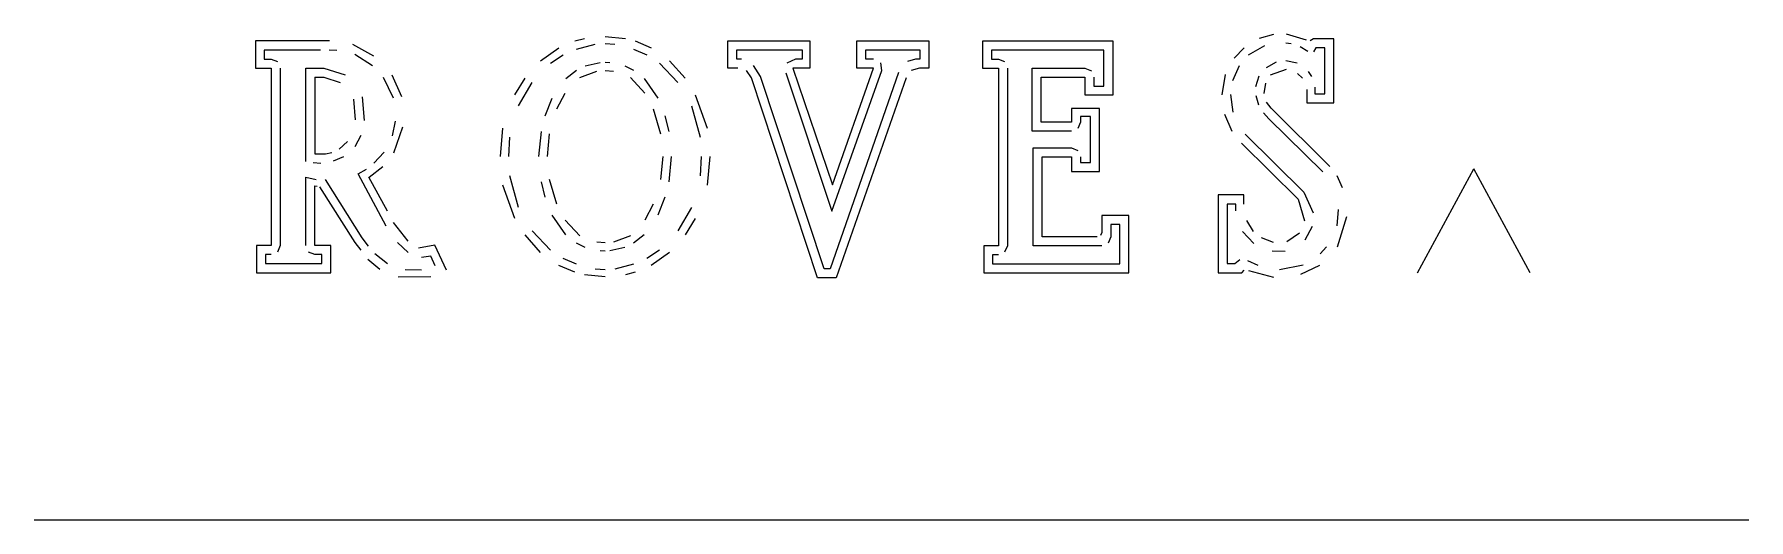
# Model space of a CAD drawing. Header units: metres. Extents: x -12 to 12, y 0 to 6.8.
import ezdxf

# ---------------------------------------------------------------- set-up
doc = ezdxf.new("R2010")
doc.units = ezdxf.units.M

msp = doc.modelspace()

# ---------------------------------------------------------------- linework, layer by layer
at = {"layer": 'MCD_Layer_0'}
for p, q in [((-4.4481, 6.727598), (-4.3098, 6.763298)), ((-4.023, 6.789098), (-3.7365, 6.763298)), ((5.362914, 6.818198), (5.161914, 6.761198)), ((5.827914, 6.737198), (5.545914, 6.821198)), ((5.926914, 6.758198), (5.881914, 6.728198)), ((6.211914, 6.758198), (5.926914, 6.758198)), ((6.211914, 5.858198), (6.211914, 6.758198)), ((-7.893, 6.728198), (-8.934, 6.728198)), ((-8.934, 6.728198), (-8.934, 6.347198)), ((-8.019, 6.599198), (-8.808, 6.599198)), ((-8.808, 6.599198), (-8.808, 6.473198)), ((-7.788, 6.593198), (-7.896, 6.599198)), ((-7.269, 6.515198), (-7.566, 6.677198)), ((-7.29, 6.380198), (-7.536, 6.536198)), ((-4.929, 6.450998), (-4.671, 6.630698)), ((-4.7895, 6.414998), (-4.611, 6.531998)), ((-4.4241, 6.614498), (-4.1622, 6.683797)), ((-4.023, 6.691897), (-3.8841, 6.683797)), ((-3.6219, 6.614498), (-3.435, 6.531998)), ((-3.5979, 6.727598), (-3.375, 6.630698)), ((-2.296827, 6.347198), (-2.296827, 6.728198)), ((-2.296827, 6.728198), (-1.144827, 6.728198)), ((-2.170827, 6.473198), (-2.170827, 6.602198)), ((-2.170827, 6.602198), (-1.255827, 6.602198)), ((-1.255827, 6.602198), (-1.255827, 6.473198)), ((-1.144827, 6.728198), (-1.144827, 6.347198)), ((-0.484826, 6.347198), (-0.484826, 6.728198)), ((-0.484826, 6.728198), (0.526174, 6.728198)), ((-0.358826, 6.473198), (-0.358826, 6.602198)), ((-0.358826, 6.602198), (0.400173, 6.602198)), ((0.400173, 6.602198), (0.400173, 6.473198)), ((0.526174, 6.728198), (0.526174, 6.347198)), ((3.1125, 6.725198), (1.2795, 6.725198)), ((1.2795, 6.725198), (1.2795, 6.347198)), ((2.9835, 6.599198), (1.4055, 6.599198)), ((1.4055, 6.599198), (1.4055, 6.473198)), ((2.9835, 6.095198), (2.9835, 6.599198)), ((3.1125, 5.969198), (3.1125, 6.725198)), ((4.951914, 6.632198), (4.810914, 6.488198)), ((5.236914, 6.659198), (5.008914, 6.527198)), ((5.614914, 6.686198), (5.536914, 6.695198)), ((5.845914, 6.581198), (5.737914, 6.647198)), ((5.959914, 6.632198), (5.926914, 6.575198)), ((6.085914, 6.632198), (5.959914, 6.632198)), ((6.085914, 6.599198), (6.085914, 6.632198)), ((6.085914, 5.984198), (6.085914, 6.599198)), ((-8.934, 6.347198), (-8.712, 6.347198)), ((-8.808, 6.473198), (-8.712, 6.473198)), ((-8.712, 6.473198), (-8.622, 6.437198)), ((-8.712, 6.347198), (-8.712, 3.854198)), ((-8.586, 6.347198), (-8.586, 3.854198)), ((-8.223, 5.036198), (-8.223, 6.347198)), ((-8.223, 6.347198), (-7.971, 6.347198)), ((-7.971, 6.347198), (-7.674, 6.254198)), ((-4.5741, 6.200498), (-4.4235, 6.317498)), ((-4.3785, 6.214598), (-4.1403, 6.302198)), ((-4.3002, 6.377498), (-4.0893, 6.425498)), ((-4.023, 6.428498), (-3.9567, 6.425498)), ((-4.023, 6.314198), (-3.9057, 6.302198)), ((-3.7458, 6.377498), (-3.6228, 6.317498)), ((-3.2565, 6.414998), (-2.9988, 6.144398)), ((-3.117, 6.450998), (-2.8998, 6.203798)), ((-2.155827, 6.347198), (-2.296827, 6.347198)), ((-2.107827, 6.473198), (-2.170827, 6.473198)), ((-1.963827, 6.209198), (-2.035827, 6.311198)), ((-1.840827, 6.230198), (-1.936827, 6.383198)), ((-1.483827, 6.281198), (-0.835827, 4.340198)), ((-1.348827, 6.473198), (-1.471827, 6.416198)), ((-1.144827, 6.347198), (-1.384827, 6.347198)), ((-1.384827, 6.347198), (-0.829827, 4.706198)), ((-1.255827, 6.473198), (-1.348827, 6.473198)), ((0.100173, 6.284198), (-0.859827, 3.530198)), ((-0.835827, 4.340198), (-0.136827, 6.311198)), ((-0.829827, 4.706198), (-0.253827, 6.347198)), ((-0.253827, 6.347198), (-0.484826, 6.347198)), ((-0.250827, 6.473198), (-0.358826, 6.473198)), ((-0.136827, 6.311198), (-0.151827, 6.422198)), ((0.337173, 6.473198), (0.226173, 6.437198)), ((0.394173, 6.347198), (0.277174, 6.311198)), ((0.400173, 6.473198), (0.337173, 6.473198)), ((0.526174, 6.347198), (0.394173, 6.347198)), ((1.2795, 6.347198), (1.5015, 6.347198)), ((1.4055, 6.473198), (1.5015, 6.473198)), ((1.5015, 6.473198), (1.5885, 6.437198)), ((1.5015, 6.347198), (1.5015, 3.851198)), ((1.6275, 6.347198), (1.6275, 3.851198)), ((1.9755, 5.462198), (1.9755, 6.347198)), ((1.9755, 6.347198), (2.7165, 6.347198)), ((2.7165, 6.347198), (2.8065, 6.308198)), ((4.882914, 6.377198), (4.789914, 6.170198)), ((5.266914, 6.356198), (5.404914, 6.434198)), ((5.323914, 6.251198), (5.548914, 6.332198)), ((5.536914, 6.455198), (5.695914, 6.419198)), ((5.701914, 6.272198), (5.770914, 6.206198)), ((5.851914, 6.299198), (5.899914, 6.230198)), ((-8.097, 6.221198), (-7.971, 6.221198)), ((-8.097, 6.221198), (-8.097, 5.141198)), ((-7.971, 6.221198), (-7.743, 6.146198)), ((-6.996, 5.924198), (-7.134, 6.215198)), ((-6.879, 5.942198), (-7.014, 6.248198)), ((-5.289, 5.971898), (-5.1465, 6.203798)), ((-5.2371, 5.817398), (-5.0472, 6.144398)), ((-3.6675, 6.214598), (-3.4623, 5.995598)), ((-3.4722, 6.200498), (-3.2793, 5.924798)), ((-1.039827, 3.404198), (-1.963827, 6.209198)), ((-0.946827, 3.530198), (-1.840827, 6.230198)), ((0.205173, 6.212198), (-0.778827, 3.404198)), ((2.1015, 5.588198), (2.1015, 6.221198)), ((2.1015, 6.221198), (2.7165, 6.221198)), ((2.7165, 6.221198), (2.7165, 5.969198)), ((2.8425, 6.221198), (2.8425, 6.095198)), ((2.8425, 6.095198), (2.9835, 6.095198)), ((4.687914, 6.257198), (4.639914, 5.972198)), ((5.116914, 6.086198), (5.164914, 6.236198)), ((5.233914, 5.990198), (5.257914, 6.134198)), ((5.833914, 6.047198), (5.833914, 5.858198)), ((5.944914, 6.080198), (5.944914, 5.984198)), ((-7.554, 5.909198), (-7.533, 5.621198)), ((-7.434, 5.942198), (-7.407, 5.609198)), ((-4.8648, 5.674298), (-4.7667, 5.924798)), ((-4.7001, 5.772698), (-4.584, 5.995598)), ((-2.8092, 5.817398), (-2.6874, 5.375498)), ((-2.757, 5.971898), (-2.5878, 5.502398)), ((2.7165, 5.969198), (3.1125, 5.969198)), ((4.762914, 5.978198), (4.792914, 5.726198)), ((5.158914, 5.825198), (5.119914, 5.957198)), ((5.329914, 5.783198), (5.266914, 5.870198)), ((6.157914, 4.967198), (5.329914, 5.783198)), ((5.833914, 5.858198), (6.211914, 5.858198)), ((5.944914, 5.984198), (6.085914, 5.984198)), ((-7.008, 5.396198), (-6.966, 5.603198)), ((-3.3462, 5.772698), (-3.2439, 5.424698)), ((-3.1812, 5.674298), (-3.1287, 5.456798)), ((2.5275, 5.588198), (2.1015, 5.588198)), ((2.9205, 5.777198), (2.5275, 5.777198)), ((2.5275, 5.777198), (2.5275, 5.588198)), ((2.6535, 5.588198), (2.6175, 5.498198)), ((2.7945, 5.669198), (2.6535, 5.669198)), ((2.6535, 5.669198), (2.6535, 5.588198)), ((2.7945, 5.021198), (2.7945, 5.669198)), ((2.9205, 4.895198), (2.9205, 5.777198)), ((4.675914, 5.699198), (4.780914, 5.462198)), ((5.299914, 5.633198), (5.224914, 5.717198)), ((6.058914, 4.892198), (5.299914, 5.633198)), ((-7.758, 5.210198), (-7.641, 5.318198)), ((-7.455, 5.402198), (-7.539, 5.243198)), ((-6.99, 5.156198), (-6.861, 5.522198)), ((-5.493, 5.103698), (-5.4582, 5.502398)), ((-5.373, 5.103698), (-5.3589, 5.375498)), ((-4.9527, 5.103698), (-4.9176, 5.456798)), ((-4.8324, 5.103698), (-4.8021, 5.424698)), ((2.5275, 5.462198), (1.9755, 5.462198)), ((4.966914, 5.417198), (5.788914, 4.604198)), ((-8.097, 5.141198), (-7.95, 5.141198)), ((-7.95, 5.141198), (-7.86, 5.162198)), ((-7.695, 5.099198), (-7.839, 5.039198)), ((-7.269, 5.012198), (-7.125, 5.165198)), ((-3.2136, 5.103698), (-3.2439, 4.782398)), ((-3.0933, 5.103698), (-3.1287, 4.750598)), ((-2.6733, 5.103698), (-2.6874, 4.831898)), ((-2.5533, 5.103698), (-2.5878, 4.704998)), ((1.9905, 3.851198), (1.9905, 5.225198)), ((1.9905, 5.225198), (2.5275, 5.225198)), ((2.1165, 3.977198), (2.1165, 5.099198)), ((2.1165, 5.099198), (2.5275, 5.099198)), ((2.5275, 5.225198), (2.6175, 5.189198)), ((2.5275, 5.099198), (2.5275, 4.895198)), ((2.6535, 5.099198), (2.6535, 5.021198)), ((4.915914, 5.291198), (5.710914, 4.508198)), ((-8.223, 3.854198), (-8.223, 4.817198)), ((-8.223, 4.817198), (-8.082, 4.784198)), ((-8.013, 5.009198), (-8.121, 5.018198)), ((-7.491, 4.862198), (-7.374, 4.928198)), ((-7.095, 4.127198), (-7.491, 4.862198)), ((-7.077, 4.340198), (-7.338, 4.817198)), ((-7.335, 4.817198), (-7.146, 4.967198)), ((-5.2371, 4.389998), (-5.3589, 4.831898)), ((2.5275, 4.895198), (2.9205, 4.895198)), ((2.6535, 5.021198), (2.7945, 5.021198)), ((6.334914, 4.667198), (6.259914, 4.832198)), ((7.386557, 3.473198), (8.177985, 4.932331)), ((8.969412, 3.473198), (8.177985, 4.932331)), ((-8.097, 3.854198), (-8.097, 4.694198)), ((-8.097, 4.694198), (-8.064, 4.688198)), ((-8.031, 4.679198), (-7.536, 3.899198)), ((-7.953, 4.781198), (-7.437, 3.965198)), ((-5.289, 4.235498), (-5.4582, 4.704998)), ((-4.8648, 4.533098), (-4.9176, 4.750598)), ((-4.7001, 4.434698), (-4.8021, 4.782398)), ((5.788914, 4.604198), (5.923914, 4.316198)), ((-3.3462, 4.434698), (-3.4623, 4.211798)), ((-3.1812, 4.533098), (-3.2793, 4.282598)), ((-2.8092, 4.389998), (-2.9988, 4.062998)), ((4.948914, 4.565198), (4.585914, 4.565198)), ((4.585914, 4.565198), (4.585914, 3.473198)), ((4.837914, 4.436198), (4.711914, 4.436198)), ((4.711914, 4.436198), (4.711914, 3.602198)), ((4.837914, 4.343198), (4.837914, 4.436198)), ((4.948914, 4.436198), (4.948914, 4.565198)), ((5.710914, 4.508198), (5.800914, 4.202198)), ((6.256914, 4.130198), (6.277914, 4.361198)), ((-6.789, 3.917198), (-6.996, 4.178198)), ((-4.5741, 4.006598), (-4.7667, 4.282598)), ((-4.3785, 3.992798), (-4.584, 4.211798)), ((-2.757, 4.235498), (-2.8998, 4.003598)), ((3.3315, 4.277198), (2.9535, 4.277198)), ((2.9535, 4.277198), (2.9535, 4.040198)), ((3.2055, 4.151198), (3.0795, 4.151198)), ((3.0795, 4.151198), (3.0795, 3.977198)), ((3.2055, 3.599198), (3.2055, 4.151198)), ((3.3315, 3.473198), (3.3315, 4.277198)), ((5.083914, 4.052198), (4.990914, 4.205198)), ((5.908914, 4.124198), (5.806914, 3.929198)), ((6.262914, 3.839198), (6.394914, 4.262198)), ((-8.712, 3.854198), (-8.919, 3.854198)), ((-8.919, 3.854198), (-8.919, 3.473198)), ((-8.586, 3.854198), (-8.622, 3.764198)), ((-7.875, 3.854198), (-8.097, 3.854198)), ((-7.875, 3.473198), (-7.875, 3.854198)), ((-7.536, 3.899198), (-7.455, 3.791198)), ((-7.437, 3.965198), (-7.35, 3.848198)), ((-6.786, 3.758198), (-6.936, 3.896198)), ((-6.414, 3.860198), (-6.642, 3.818198)), ((-6.249, 3.509198), (-6.414, 3.860198)), ((-4.929, 3.756398), (-5.1465, 4.003598)), ((-4.7895, 3.792098), (-5.0472, 4.062998)), ((-4.3002, 3.829898), (-4.4235, 3.889898)), ((-4.023, 3.893198), (-4.1403, 3.905198)), ((-3.6675, 3.992798), (-3.9057, 3.905198)), ((-3.4722, 4.006598), (-3.6228, 3.889898)), ((2.8905, 3.977198), (2.1165, 3.977198)), ((2.9535, 4.040198), (2.9355, 3.998198)), ((3.0795, 3.977198), (3.0435, 3.890198)), ((5.089914, 3.884198), (4.927914, 4.052198)), ((5.365914, 3.899198), (5.194914, 3.965198)), ((5.731914, 4.028198), (5.551914, 3.908198)), ((-8.712, 3.728198), (-8.793, 3.728198)), ((-8.793, 3.728198), (-8.793, 3.602198)), ((-8.097, 3.728198), (-8.187, 3.764198)), ((-8.001, 3.728198), (-8.097, 3.728198)), ((-8.001, 3.602198), (-8.001, 3.728198)), ((-7.353, 3.665198), (-7.185, 3.524198)), ((-7.257, 3.746198), (-7.077, 3.605198)), ((-6.468, 3.707198), (-6.603, 3.686198)), ((-6.408, 3.572198), (-6.468, 3.707198)), ((-4.4241, 3.592598), (-4.611, 3.675398)), ((-4.023, 3.778598), (-4.0893, 3.781598)), ((-3.7458, 3.829898), (-3.9567, 3.781598)), ((-3.2565, 3.792098), (-3.435, 3.675398)), ((-3.117, 3.756398), (-3.375, 3.576698)), ((1.5015, 3.851198), (1.2945, 3.851198)), ((1.2945, 3.851198), (1.2945, 3.473198)), ((1.5015, 3.725198), (1.4205, 3.725198)), ((1.4205, 3.725198), (1.4205, 3.599198)), ((1.6275, 3.851198), (1.5885, 3.764198)), ((2.9535, 3.851198), (1.9905, 3.851198)), ((4.822914, 3.602198), (4.891914, 3.659198)), ((4.999914, 3.644198), (5.146914, 3.578198)), ((5.530914, 3.773198), (5.347914, 3.776198)), ((6.019914, 3.740198), (6.106914, 3.836198)), ((-8.919, 3.473198), (-7.875, 3.473198)), ((-8.793, 3.602198), (-8.001, 3.602198)), ((-6.93, 3.416198), (-6.468, 3.419198)), ((-6.831, 3.521198), (-6.603, 3.515198)), ((-4.4481, 3.479798), (-4.671, 3.576698)), ((-4.0227, 3.418298), (-4.3098, 3.443798)), ((-4.023, 3.515198), (-4.1622, 3.523598)), ((-3.6219, 3.592598), (-3.8841, 3.523598)), ((-3.5979, 3.479798), (-3.7365, 3.443798)), ((-0.778827, 3.404198), (-1.039827, 3.404198)), ((-0.859827, 3.530198), (-0.946827, 3.530198)), ((1.2945, 3.473198), (3.3315, 3.473198)), ((1.4205, 3.599198), (3.2055, 3.599198)), ((4.585914, 3.473198), (4.918914, 3.473198)), ((4.711914, 3.602198), (4.822914, 3.602198)), ((4.918914, 3.473198), (4.951914, 3.509198)), ((5.011914, 3.506198), (5.365914, 3.410198)), ((5.446914, 3.518198), (5.782914, 3.584198)), ((5.746914, 3.452198), (6.013914, 3.581198)), ((-12.038676, 0.00671), (12.038676, 0.00671))]:
    msp.add_line(p, q, dxfattribs=at)

doc.saveas('drawing.dxf')
